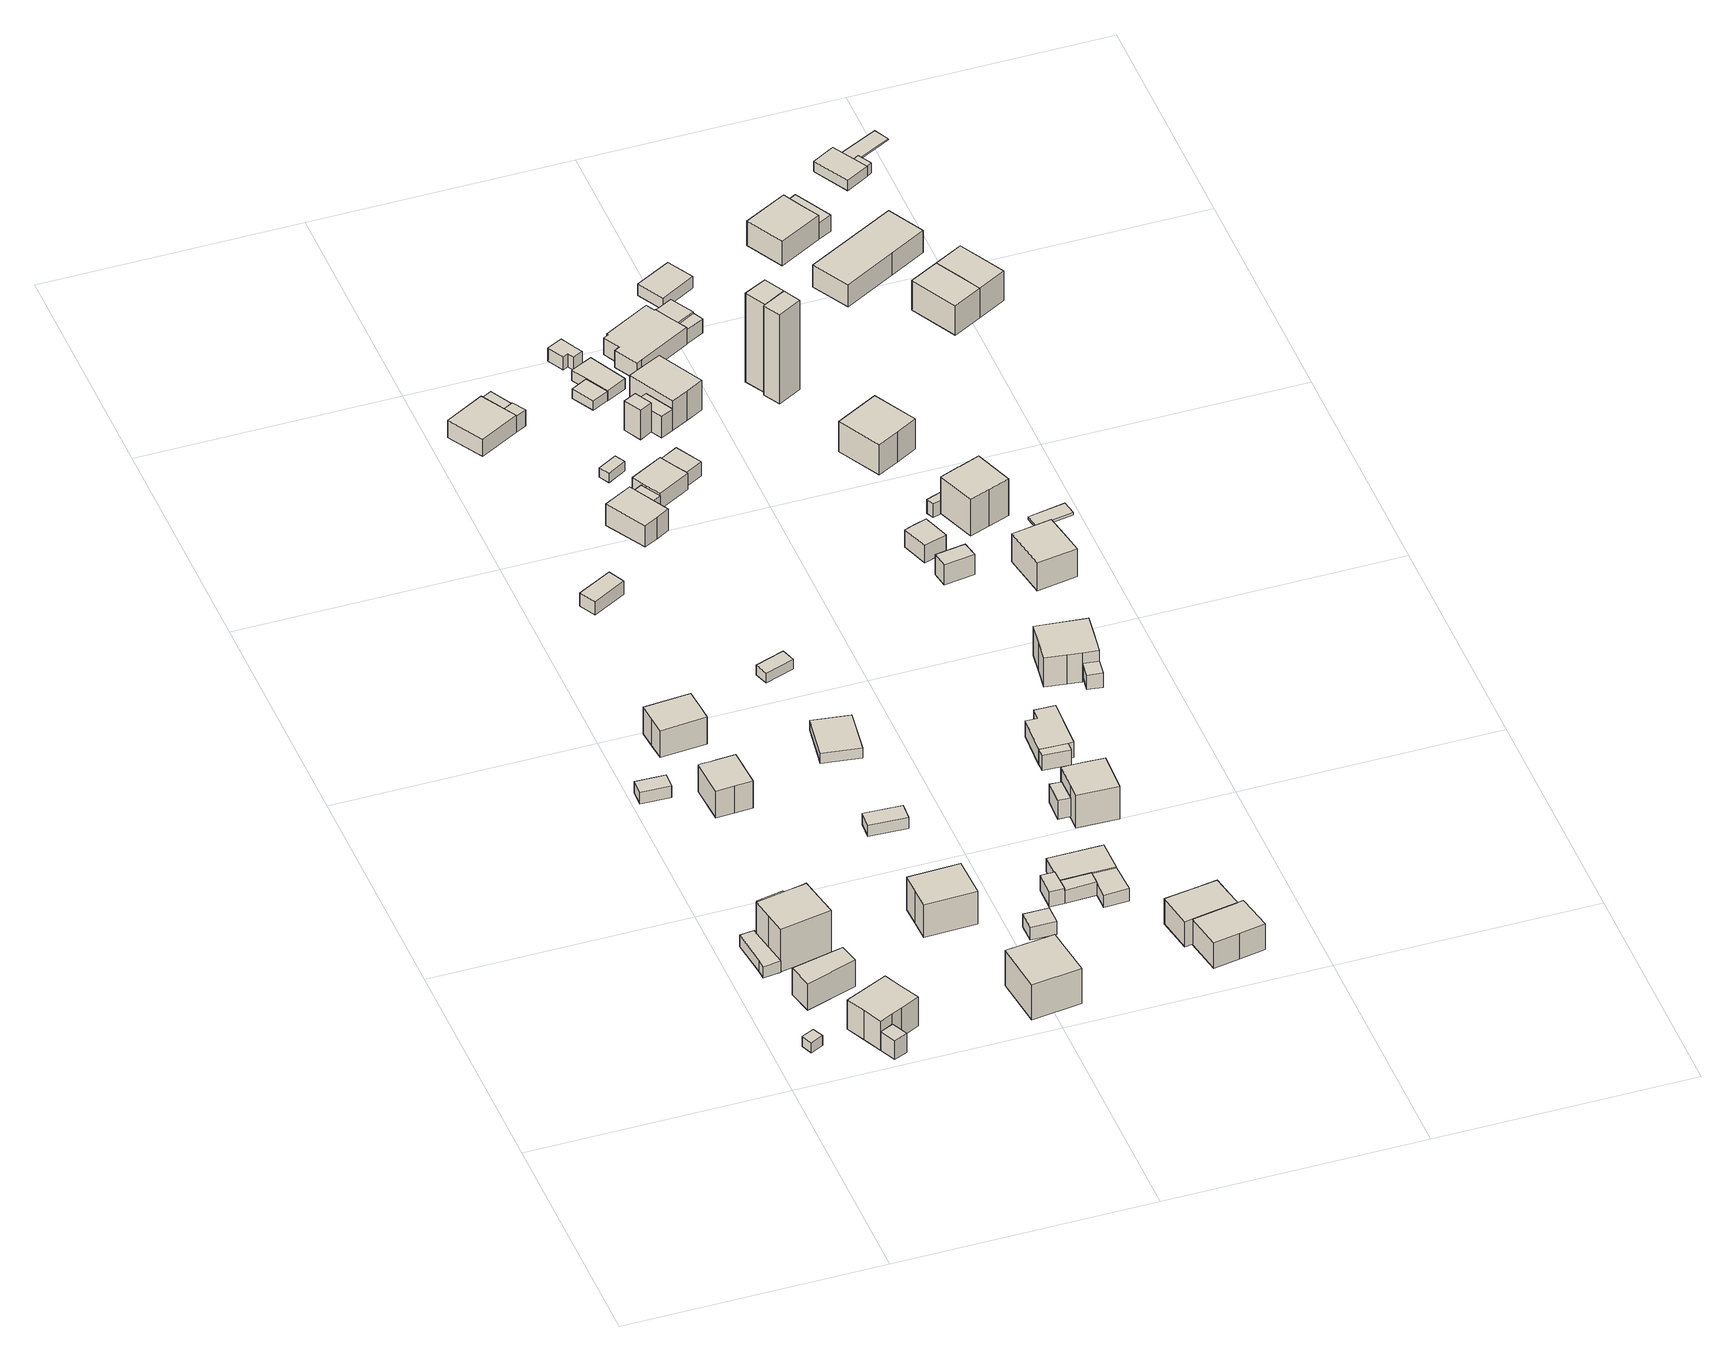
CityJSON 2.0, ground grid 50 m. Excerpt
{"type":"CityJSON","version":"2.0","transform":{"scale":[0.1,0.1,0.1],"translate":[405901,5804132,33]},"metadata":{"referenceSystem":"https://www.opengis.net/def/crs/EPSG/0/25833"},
"CityObjects":{
"building1":{"type":"Building","attributes":{"Gemeindeschluessel":"11000009","BezugspunktDach":"2200","function":"31001_2000","measuredHeight":2.35,"storeysAboveGround":1},"address":[{"country":"Germany","locality":"Berlin","thoroughfareNumber":"8 (2)","thoroughfareName":"Elstergrund"}],"geometry":[{"type":"Solid","lod":"1","boundaries":[[[[0,1,2,3]],[[4,5,6,7]],[[4,7,3,2]],[[5,4,2,1]],[[6,5,1,0]],[[7,6,0,3]]]]}]},
"building2":{"type":"Building","attributes":{"Gemeindeschluessel":"11000009","BezugspunktDach":"2200","function":"51009_1610","measuredHeight":2.54,"storeysAboveGround":0},"address":[{"country":"Germany","locality":"Berlin"}],"geometry":[{"type":"Solid","lod":"1","boundaries":[[[[8,9,10,11,12,13]],[[14,15,16,17,18,19]],[[14,19,13,12]],[[15,14,12,11]],[[16,15,11,10]],[[17,16,10,9]],[[18,17,9,8]],[[19,18,8,13]]]]}]},
"building3":{"type":"Building","attributes":{"Gemeindeschluessel":"11000009","BezugspunktDach":"2200","function":"31001_1010","measuredHeight":6.83,"storeysAboveGround":1},"address":[{"country":"Germany","locality":"Berlin","thoroughfareNumber":"6A","thoroughfareName":"Elstergrund"}],"geometry":[{"type":"Solid","lod":"1","boundaries":[[[[20,21,22,23]],[[24,25,26,27]],[[24,27,23,22]],[[25,24,22,21]],[[26,25,21,20]],[[27,26,20,23]]]]}]},
"building4":{"type":"Building","attributes":{"Gemeindeschluessel":"11000009","function":"31001_1010"},"address":[{"country":"Germany","locality":"Berlin","thoroughfareNumber":"8","thoroughfareName":"Elstergrund"}],"children":["building4-1","building4-2"]},
"building4-1":{"type":"BuildingPart","attributes":{"BezugspunktDach":"2200","measuredHeight":9.14,"storeysAboveGround":2},"parents":["building4"],"geometry":[{"type":"MultiSurface","lod":"1","boundaries":[[[28,29,30,31,32,33,34,35]],[[36,37,38,39,40,41,42,43]],[[36,43,35,34]],[[37,36,34,33]],[[38,37,33,32]],[[39,38,32,31]],[[40,39,31,30]],[[41,40,44,40,41,45,46,30,29]],[[42,41,29,28]],[[43,42,28,35]],[[46,45,41,40,44]]]}]},
"building4-2":{"type":"BuildingPart","attributes":{"BezugspunktDach":"2200","measuredHeight":4.29,"storeysAboveGround":2},"parents":["building4"],"geometry":[{"type":"Solid","lod":"1","boundaries":[[[[47,48,49,46,45]],[[40,50,51,52,41]],[[50,40,46,49]],[[51,50,49,48]],[[52,51,48,47]],[[41,52,47,45]],[[41,45,46,40]]]]}]},
"building5":{"type":"Building","attributes":{"Gemeindeschluessel":"11000009","function":"31001_1010"},"address":[{"country":"Germany","locality":"Berlin","thoroughfareNumber":"6","thoroughfareName":"Elstergrund"}],"children":["building5-1","building5-2"]},
"building5-1":{"type":"BuildingPart","attributes":{"BezugspunktDach":"2200","measuredHeight":11.6,"storeysAboveGround":1},"parents":["building5"],"geometry":[{"type":"MultiSurface","lod":"1","boundaries":[[[53,54,55,56,57,58,59,60,61]],[[62,63,64,65,66,67,68,69,70]],[[62,70,61,60]],[[63,71,72,60,59]],[[64,63,59,58]],[[65,64,58,57]],[[66,65,57,56]],[[67,66,56,55]],[[68,67,55,54]],[[69,68,54,53]],[[70,69,53,61]],[[62,72,71,63]]]}]},
"building5-2":{"type":"BuildingPart","attributes":{"BezugspunktDach":"2200","measuredHeight":7.45,"storeysAboveGround":1},"parents":["building5"],"geometry":[{"type":"Solid","lod":"1","boundaries":[[[[72,71,73,74,75]],[[76,77,63,62,78]],[[76,78,75,74]],[[77,76,74,73]],[[63,77,73,71]],[[78,62,72,75]],[[62,63,71,72]]]]}]},
"building6":{"type":"Building","attributes":{"Gemeindeschluessel":"11000009","BezugspunktDach":"2200","function":"51009_1610","measuredHeight":5.21,"storeysAboveGround":0},"address":[{"country":"Germany","locality":"Berlin"}],"geometry":[{"type":"Solid","lod":"1","boundaries":[[[[79,80,81,82,83,84]],[[85,86,87,88,89,90]],[[85,90,84,83]],[[86,85,83,82]],[[87,86,82,81]],[[88,87,81,80]],[[89,88,80,79]],[[90,89,79,84]]]]}]},
"building7":{"type":"Building","attributes":{"Gemeindeschluessel":"11000009","BezugspunktDach":"2200","function":"31001_2000","measuredHeight":2.61,"storeysAboveGround":1},"address":[{"country":"Germany","locality":"Berlin","thoroughfareNumber":"4 (1)","thoroughfareName":"Elstergrund"}],"geometry":[{"type":"Solid","lod":"1","boundaries":[[[[91,92,93,94]],[[95,96,97,98]],[[95,98,94,93]],[[96,95,93,92]],[[97,96,92,91]],[[98,97,91,94]]]]}]},
"building8":{"type":"Building","attributes":{"Gemeindeschluessel":"11000009","BezugspunktDach":"2200","function":"51009_1610","measuredHeight":2.66,"storeysAboveGround":0},"address":[{"country":"Germany","locality":"Berlin"}],"geometry":[{"type":"Solid","lod":"1","boundaries":[[[[99,100,101,102]],[[103,104,105,106]],[[103,106,102,101]],[[104,103,101,100]],[[105,104,100,99]],[[106,105,99,102]]]]}]},
"building9":{"type":"Building","attributes":{"Gemeindeschluessel":"11000009","BezugspunktDach":"2200","function":"31001_1010","measuredHeight":7.64,"storeysAboveGround":1},"address":[{"country":"Germany","locality":"Berlin","thoroughfareNumber":"4","thoroughfareName":"Elstergrund"}],"geometry":[{"type":"Solid","lod":"1","boundaries":[[[[107,108,109,110,111,112,113,114]],[[105,104,115,116,117,118,119,120]],[[105,120,114,113]],[[104,105,113,112]],[[115,104,112,111]],[[116,115,111,110]],[[117,116,110,109]],[[118,117,109,108]],[[119,118,108,107]],[[120,119,107,114]]]]}]},
"building10":{"type":"Building","attributes":{"Gemeindeschluessel":"11000009","BezugspunktDach":"2200","function":"31001_1010","measuredHeight":7.59,"storeysAboveGround":1},"address":[{"country":"Germany","locality":"Berlin","thoroughfareNumber":"2","thoroughfareName":"Elstergrund"}],"geometry":[{"type":"Solid","lod":"1","boundaries":[[[[121,122,123,124,125,126]],[[127,128,129,130,131,132]],[[127,132,126,125]],[[128,127,125,124]],[[129,128,124,123]],[[130,129,123,122]],[[131,130,122,121]],[[132,131,121,126]]]]}]},
"building11":{"type":"Building","attributes":{"Gemeindeschluessel":"11000009","BezugspunktDach":"2200","function":"31001_1010","measuredHeight":8.63,"storeysAboveGround":1},"address":[{"country":"Germany","locality":"Berlin","thoroughfareNumber":"11","thoroughfareName":"Elstergrund"}],"geometry":[{"type":"Solid","lod":"1","boundaries":[[[[133,134,135,136,137,138]],[[139,140,141,142,143,144]],[[139,144,138,137]],[[140,139,137,136]],[[141,140,136,135]],[[142,141,135,134]],[[143,142,134,133]],[[144,143,133,138]]]]}]},
"building12":{"type":"Building","attributes":{"Gemeindeschluessel":"11000009","BezugspunktDach":"2200","function":"31001_1010","measuredHeight":11.08,"storeysAboveGround":1},"address":[{"country":"Germany","locality":"Berlin","thoroughfareNumber":"13","thoroughfareName":"Elstergrund"}],"geometry":[{"type":"Solid","lod":"1","boundaries":[[[[145,146,147,148]],[[149,150,151,152]],[[149,152,148,147]],[[150,149,147,146]],[[151,150,146,145]],[[152,151,145,148]]]]}]},
"building13":{"type":"Building","attributes":{"Gemeindeschluessel":"11000009","BezugspunktDach":"2200","function":"31001_1310","measuredHeight":4.05,"storeysAboveGround":1},"address":[{"country":"Germany","locality":"Berlin","thoroughfareNumber":"6 (3)","thoroughfareName":"Erlengrund"}],"geometry":[{"type":"Solid","lod":"1","boundaries":[[[[153,154,155,156]],[[157,158,159,160]],[[157,160,156,155]],[[158,157,155,154]],[[159,158,154,153]],[[160,159,153,156]]]]}]},
"building14":{"type":"Building","attributes":{"Gemeindeschluessel":"11000009","BezugspunktDach":"2200","function":"31001_2000","measuredHeight":2.48,"storeysAboveGround":1},"address":[{"country":"Germany","locality":"Berlin","thoroughfareNumber":"22 (1)","thoroughfareName":"Erlengrund"}],"geometry":[{"type":"Solid","lod":"1","boundaries":[[[[161,162,163,164]],[[165,166,167,168]],[[165,168,164,163]],[[166,165,163,162]],[[167,166,162,161]],[[168,167,161,164]]]]}]},
"building15":{"type":"Building","attributes":{"Gemeindeschluessel":"11000009","BezugspunktDach":"2200","function":"31001_2000","measuredHeight":2.94,"storeysAboveGround":1},"address":[{"country":"Germany","locality":"Berlin","thoroughfareNumber":"24 (2)","thoroughfareName":"Erlengrund"}],"geometry":[{"type":"Solid","lod":"1","boundaries":[[[[169,170,171,172]],[[173,174,175,176]],[[173,176,172,171]],[[174,173,171,170]],[[175,174,170,169]],[[176,175,169,172]]]]}]},
"building16":{"type":"Building","attributes":{"Gemeindeschluessel":"11000009","function":"31001_1010"},"address":[{"country":"Germany","locality":"Berlin","thoroughfareNumber":"2A","thoroughfareName":"Erlengrund"}],"children":["building16-1","building16-2"]},
"building16-1":{"type":"BuildingPart","attributes":{"BezugspunktDach":"2200","measuredHeight":4.5,"storeysAboveGround":1},"parents":["building16"],"geometry":[{"type":"MultiSurface","lod":"1","boundaries":[[[177,178,179,180]],[[181,182,183,184]],[[181,184,180,179]],[[182,181,185,186,187,179,178]],[[183,182,178,177]],[[184,183,177,180]],[[187,186,185,181]]]}]},
"building16-2":{"type":"BuildingPart","attributes":{"BezugspunktDach":"2200","measuredHeight":3.36,"storeysAboveGround":1},"parents":["building16"],"geometry":[{"type":"MultiSurface","lod":"1","boundaries":[[[186,188,189,187]],[[190,191,185,181]],[[190,181,187,189]],[[191,190,189,188]],[[185,191,188,186]],[[185,186,187,181,192]]]}]},
"building17":{"type":"Building","attributes":{"Gemeindeschluessel":"11000009","BezugspunktDach":"2200","function":"31001_2000","measuredHeight":2.23,"storeysAboveGround":1},"address":[{"country":"Germany","locality":"Berlin","thoroughfareNumber":"18 (1)","thoroughfareName":"Erlengrund"}],"geometry":[{"type":"Solid","lod":"1","boundaries":[[[[193,194,195,196]],[[197,198,199,200]],[[197,200,196,195]],[[198,197,195,194]],[[199,198,194,193]],[[200,199,193,196]]]]}]},
"building18":{"type":"Building","attributes":{"Gemeindeschluessel":"11000009","BezugspunktDach":"2200","function":"31001_2000","measuredHeight":2.19,"storeysAboveGround":1},"address":[{"country":"Germany","locality":"Berlin","thoroughfareNumber":"16 (2)","thoroughfareName":"Erlengrund"}],"geometry":[{"type":"Solid","lod":"1","boundaries":[[[[201,202,203,204]],[[205,206,207,208]],[[205,208,204,203]],[[206,205,203,202]],[[207,206,202,201]],[[208,207,201,204]]]]}]},
"building19":{"type":"Building","attributes":{"Gemeindeschluessel":"11000009","BezugspunktDach":"2200","function":"51009_1610","measuredHeight":3.67,"storeysAboveGround":0},"address":[{"country":"Germany","locality":"Berlin"}],"geometry":[{"type":"Solid","lod":"1","boundaries":[[[[209,210,211,212]],[[213,214,215,216]],[[213,216,212,211]],[[214,213,211,210]],[[215,214,210,209]],[[216,215,209,212]]]]}]},
"building20":{"type":"Building","attributes":{"Gemeindeschluessel":"11000009","function":"31001_1010"},"address":[{"country":"Germany","locality":"Berlin","thoroughfareNumber":"6","thoroughfareName":"Erlengrund"}],"children":["building20-1","building20-2"]},
"building20-1":{"type":"BuildingPart","attributes":{"BezugspunktDach":"2200","measuredHeight":6.15,"storeysAboveGround":1},"parents":["building20"],"geometry":[{"type":"MultiSurface","lod":"1","boundaries":[[[217,218,219,220,221]],[[222,223,224,225,226]],[[222,226,221,220]],[[223,227,228,229,220,219]],[[224,223,219,218]],[[225,224,218,217]],[[226,225,217,221]],[[222,229,228,227]]]}]},
"building20-2":{"type":"BuildingPart","attributes":{"BezugspunktDach":"2200","measuredHeight":3.26,"storeysAboveGround":1},"parents":["building20"],"geometry":[{"type":"Solid","lod":"1","boundaries":[[[[228,230,231,229]],[[232,233,227,222]],[[232,222,229,231]],[[233,232,231,230]],[[227,233,230,228]],[[228,229,222,227]]]]}]},
"building21":{"type":"Building","attributes":{"Gemeindeschluessel":"11000009","function":"31001_1010"},"address":[{"country":"Germany","locality":"Berlin","thoroughfareNumber":"24","thoroughfareName":"Erlengrund"}],"children":["building21-1","building21-2","building21-3"]},
"building21-1":{"type":"BuildingPart","attributes":{"BezugspunktDach":"2200","measuredHeight":2.99,"storeysAboveGround":1},"parents":["building21"],"geometry":[{"type":"MultiSurface","lod":"1","boundaries":[[[234,235,236,237]],[[238,239,240,241]],[[238,241,237,236]],[[239,238,236,235]],[[239,235,234,242,243]],[[241,244,245,237]],[[240,243,242,234]],[[246,240,234,245,244]]]}]},
"building21-2":{"type":"BuildingPart","attributes":{"BezugspunktDach":"2200","measuredHeight":3.39,"storeysAboveGround":1},"parents":["building21"],"geometry":[{"type":"MultiSurface","lod":"1","boundaries":[[[247,248,249,250]],[[244,251,252,253]],[[244,253,250,249]],[[254,234,245,249,248]],[[252,251,248,247]],[[253,252,247,250]],[[245,234,240,244]],[[251,240,234,254]]]}]},
"building21-3":{"type":"BuildingPart","attributes":{"BezugspunktDach":"2200","measuredHeight":2.99,"storeysAboveGround":1},"parents":["building21"],"geometry":[{"type":"Solid","lod":"1","boundaries":[[[[254,255,242,234]],[[243,256,251,240]],[[256,243,242,255]],[[251,256,255,254]],[[240,251,254,234]],[[243,240,234,242]]]]}]},
"building22":{"type":"Building","attributes":{"Gemeindeschluessel":"11000009","BezugspunktDach":"2200","function":"31001_2000","measuredHeight":2.11,"storeysAboveGround":1},"address":[{"country":"Germany","locality":"Berlin","thoroughfareNumber":"4 (2)","thoroughfareName":"Erlengrund"}],"geometry":[{"type":"Solid","lod":"1","boundaries":[[[[257,258,259,260]],[[261,262,263,264]],[[261,264,260,259]],[[262,261,259,258]],[[263,262,258,257]],[[264,263,257,260]]]]}]},
"building23":{"type":"Building","attributes":{"Gemeindeschluessel":"11000009","BezugspunktDach":"2200","function":"31001_1010","measuredHeight":2.85,"storeysAboveGround":1},"address":[{"country":"Germany","locality":"Berlin","thoroughfareNumber":"24 (1)","thoroughfareName":"Erlengrund"}],"geometry":[{"type":"Solid","lod":"1","boundaries":[[[[265,266,267,268,269]],[[270,271,272,273,274]],[[270,274,269,268]],[[271,270,268,267]],[[272,271,267,266]],[[273,272,266,265]],[[274,273,265,269]]]]}]},
"building24":{"type":"Building","attributes":{"Gemeindeschluessel":"11000009","function":"31001_2000"},"address":[{"country":"Germany","locality":"Berlin","thoroughfareNumber":"6 (1)","thoroughfareName":"Erlengrund"}],"children":["building24-1","building24-2"]},
"building24-1":{"type":"BuildingPart","attributes":{"BezugspunktDach":"2200","measuredHeight":3.94,"storeysAboveGround":1},"parents":["building24"],"geometry":[{"type":"MultiSurface","lod":"1","boundaries":[[[275,276,277,278,279,280,281]],[[282,283,284,285,286,287,288]],[[282,288,281,280]],[[289,290,282,280,279]],[[291,292,289,283,279,278]],[[285,284,278,277]],[[286,285,277,276]],[[287,286,276,275]],[[288,287,275,281]],[[283,282,290,289]],[[284,283,289,292,291]]]}]},
"building24-2":{"type":"BuildingPart","attributes":{"BezugspunktDach":"2200","measuredHeight":3.16,"storeysAboveGround":1},"parents":["building24"],"geometry":[{"type":"MultiSurface","lod":"1","boundaries":[[[292,293,294,290]],[[295,296,284,282]],[[295,282,290,294]],[[296,295,294,293]],[[284,296,293,292]],[[282,283,289,290,297]],[[284,292,289,283]]]}]},
"building25":{"type":"Building","attributes":{"Gemeindeschluessel":"11000009","BezugspunktDach":"2200","function":"51009_1610","measuredHeight":2.61,"storeysAboveGround":0},"address":[{"country":"Germany","locality":"Berlin"}],"geometry":[{"type":"Solid","lod":"1","boundaries":[[[[298,299,300,301]],[[302,303,304,305]],[[302,305,301,300]],[[303,302,300,299]],[[304,303,299,298]],[[305,304,298,301]]]]}]},
"building26":{"type":"Building","attributes":{"Gemeindeschluessel":"11000009","BezugspunktDach":"2200","function":"31001_1010","measuredHeight":7.61,"storeysAboveGround":1},"address":[{"country":"Germany","locality":"Berlin","thoroughfareNumber":"26","thoroughfareName":"Erlengrund"}],"geometry":[{"type":"Solid","lod":"1","boundaries":[[[[306,307,308,309,310,311,312,313]],[[314,315,316,317,318,319,320,321]],[[314,321,313,312]],[[315,314,312,311]],[[316,315,311,310]],[[317,316,310,309]],[[318,317,309,308]],[[319,318,308,307]],[[320,319,307,306]],[[321,320,306,313]]]]}]},
"building27":{"type":"Building","attributes":{"Gemeindeschluessel":"11000009","BezugspunktDach":"2200","function":"31001_1010","measuredHeight":7.65,"storeysAboveGround":1},"address":[{"country":"Germany","locality":"Berlin","thoroughfareNumber":"26A","thoroughfareName":"Erlengrund"}],"geometry":[{"type":"Solid","lod":"1","boundaries":[[[[322,323,324,325,326,327,308,328,329]],[[330,331,332,333,334,335,336,337,338]],[[330,338,329,328]],[[331,330,328,308]],[[332,331,308,327]],[[333,332,327,326]],[[334,333,326,325]],[[335,334,325,324]],[[336,335,324,323]],[[337,336,323,322]],[[338,337,322,329]]]]}]},
"building28":{"type":"Building","attributes":{"Gemeindeschluessel":"11000009","BezugspunktDach":"2200","function":"31001_2000","measuredHeight":3,"storeysAboveGround":1},"address":[{"country":"Germany","locality":"Berlin","thoroughfareNumber":"2 (4)","thoroughfareName":"Erlengrund"}],"geometry":[{"type":"Solid","lod":"1","boundaries":[[[[339,340,341,342,343,344,345]],[[346,347,348,349,350,351,352]],[[346,352,345,344]],[[347,346,344,343]],[[348,347,343,342]],[[349,348,342,341]],[[350,349,341,340]],[[351,350,340,339]],[[352,351,339,345]]]]}]},
"building29":{"type":"Building","attributes":{"Gemeindeschluessel":"11000009","function":"31001_1010"},"address":[{"country":"Germany","locality":"Berlin","thoroughfareNumber":"22","thoroughfareName":"Erlengrund"}],"children":["building29-1","building29-2"]},
"building29-1":{"type":"BuildingPart","attributes":{"BezugspunktDach":"2200","measuredHeight":7.38,"storeysAboveGround":2},"parents":["building29"],"geometry":[{"type":"MultiSurface","lod":"1","boundaries":[[[353,354,355,356,357,358,359,360]],[[361,362,363,364,365,366,367,368]],[[361,368,360,359]],[[362,361,369,359,358],[370,371,372,369]],[[363,362,358,357]],[[364,363,357,356]],[[365,364,356,355]],[[366,365,355,354]],[[367,366,354,353]],[[368,367,353,360]],[[372,371,370,369]]]}]},
"building29-2":{"type":"BuildingPart","attributes":{"BezugspunktDach":"2200","measuredHeight":4.24,"storeysAboveGround":2},"parents":["building29"],"geometry":[{"type":"MultiSurface","lod":"1","boundaries":[[[369,372,373,374]],[[375,371,370,376]],[[375,376,374,373]],[[371,375,373,372]],[[376,370,369,374]],[[370,371,377,372,369]]]}]},
"building30":{"type":"Building","attributes":{"Gemeindeschluessel":"11000009","BezugspunktDach":"2200","function":"31001_2000","measuredHeight":2.26,"storeysAboveGround":1},"address":[{"country":"Germany","locality":"Berlin","thoroughfareNumber":"2 (2)","thoroughfareName":"Erlengrund"}],"geometry":[{"type":"Solid","lod":"1","boundaries":[[[[378,379,380,381,382]],[[383,384,385,386,387]],[[383,387,382,381]],[[384,383,381,380]],[[385,384,380,379]],[[386,385,379,378]],[[387,386,378,382]]]]}]},
"building31":{"type":"Building","attributes":{"Gemeindeschluessel":"11000009","BezugspunktDach":"2200","function":"31001_2000","measuredHeight":4.23,"storeysAboveGround":1},"address":[{"country":"Germany","locality":"Berlin","thoroughfareNumber":"20 (1)","thoroughfareName":"Erlengrund"}],"geometry":[{"type":"Solid","lod":"1","boundaries":[[[[388,389,390,391,392]],[[393,394,395,396,397]],[[393,397,392,391]],[[394,393,391,390]],[[395,394,390,389]],[[396,395,389,388]],[[397,396,388,392]]]]}]},
"building32":{"type":"Building","attributes":{"Gemeindeschluessel":"11000009","function":"31001_1010"},"address":[{"country":"Germany","locality":"Berlin","thoroughfareNumber":"4","thoroughfareName":"Erlengrund"}],"children":["building32-1","building32-2","building32-3"]},
"building32-1":{"type":"BuildingPart","attributes":{"BezugspunktDach":"2200","measuredHeight":8.62,"storeysAboveGround":1},"parents":["building32"],"geometry":[{"type":"Solid","lod":"1","boundaries":[[[[398,399,400,401,402,403]],[[404,405,406,407,408,409]],[[404,409,403,402]],[[405,404,402,401]],[[406,405,401,400]],[[407,406,400,399]],[[408,407,399,398]],[[409,408,398,403],[410,411,412,408]],[[411,410,408,412]]]]}]},
"building32-2":{"type":"BuildingPart","attributes":{"BezugspunktDach":"2200","measuredHeight":4.96,"storeysAboveGround":1},"parents":["building32"],"geometry":[{"type":"MultiSurface","lod":"1","boundaries":[[[413,412,411,414]],[[410,408,415,416]],[[410,416,414,411]],[[415,408,412,413]],[[415,413,417,418,416]],[[419,408,420,410,411,412]],[[416,418,417,414]]]}]},
"building32-3":{"type":"BuildingPart","attributes":{"BezugspunktDach":"2200","measuredHeight":6.67,"storeysAboveGround":1},"parents":["building32"],"geometry":[{"type":"MultiSurface","lod":"1","boundaries":[[[421,422,423,424]],[[416,418,425,426]],[[416,426,424,423]],[[417,414,423,422]],[[425,418,422,421]],[[426,425,421,424]],[[418,416,414,417]]]}]},
"building33":{"type":"Building","attributes":{"Gemeindeschluessel":"11000009","BezugspunktDach":"2200","function":"31001_1010","measuredHeight":4.28,"storeysAboveGround":1},"address":[{"country":"Germany","locality":"Berlin","thoroughfareNumber":"20","thoroughfareName":"Erlengrund"}],"geometry":[{"type":"Solid","lod":"1","boundaries":[[[[427,389,428,429,430,431,432,433,391]],[[434,435,436,437,438,439,440,441,442]],[[434,442,391,433]],[[435,434,433,432]],[[436,435,432,431]],[[437,436,431,430]],[[438,437,430,429]],[[439,438,429,428]],[[440,439,428,389]],[[441,440,389,427]],[[442,441,427,391]]]]}]},
"building34":{"type":"Building","attributes":{"Gemeindeschluessel":"11000009","function":"31001_1010"},"address":[{"country":"Germany","locality":"Berlin","thoroughfareNumber":"2","thoroughfareName":"Erlengrund"}],"children":["building34-1","building34-2"]},
"building34-1":{"type":"BuildingPart","attributes":{"BezugspunktDach":"2200","measuredHeight":5.71,"storeysAboveGround":1},"parents":["building34"],"geometry":[{"type":"MultiSurface","lod":"1","boundaries":[[[443,444,445,446,447,448,449,450,451,452,453,454,455]],[[456,457,458,459,460,461,462,463,464,465,466,467,468]],[[456,468,455,454]],[[457,456,454,453]],[[458,457,453,452]],[[459,458,452,451]],[[460,459,451,450]],[[469,470,450,449]],[[462,471,469,461,449,448]],[[463,462,448,447]],[[464,463,447,446]],[[465,464,446,445]],[[466,465,445,444]],[[467,466,444,443]],[[468,467,443,455]],[[461,460,470,469]],[[461,469,471,462,472]]]}]},
"building34-2":{"type":"BuildingPart","attributes":{"BezugspunktDach":"2200","measuredHeight":4.06,"storeysAboveGround":1},"parents":["building34"],"geometry":[{"type":"MultiSurface","lod":"1","boundaries":[[[471,473,474,470]],[[475,476,462,460]],[[475,460,470,474]],[[476,475,474,473]],[[462,476,473,471]],[[477,461,478]],[[460,478,461,469,470]],[[462,471,469,461,477]]]}]},
"building35":{"type":"Building","attributes":{"Gemeindeschluessel":"11000009","BezugspunktDach":"2200","function":"31001_2000","measuredHeight":4.54,"storeysAboveGround":1},"address":[{"country":"Germany","locality":"Berlin","thoroughfareNumber":"16 (1)","thoroughfareName":"Erlengrund"}],"geometry":[{"type":"Solid","lod":"1","boundaries":[[[[479,480,481,482]],[[483,484,485,486]],[[483,486,482,481]],[[484,483,481,480]],[[485,484,480,479]],[[486,485,479,482]]]]}]},
"building36":{"type":"Building","attributes":{"Gemeindeschluessel":"11000009","BezugspunktDach":"2200","function":"31001_2000","measuredHeight":4.57,"storeysAboveGround":1},"address":[{"country":"Germany","locality":"Berlin","thoroughfareNumber":"10 (1)","thoroughfareName":"Erlengrund"}],"geometry":[{"type":"Solid","lod":"1","boundaries":[[[[487,488,489,490,491]],[[492,493,494,495,496]],[[492,496,491,490]],[[493,492,490,489]],[[494,493,489,488]],[[495,494,488,487]],[[496,495,487,491]]]]}]},
"building37":{"type":"Building","attributes":{"Gemeindeschluessel":"11000009","BezugspunktDach":"2200","function":"51009_1610","measuredHeight":3.17,"storeysAboveGround":0},"address":[{"country":"Germany","locality":"Berlin"}],"geometry":[{"type":"Solid","lod":"1","boundaries":[[[[497,498,499,500]],[[501,502,503,504]],[[501,504,500,499]],[[502,501,499,498]],[[503,502,498,497]],[[504,503,497,500]]]]}]},
"building38":{"type":"Building","attributes":{"Gemeindeschluessel":"11000009","function":"31001_1010"},"address":[{"country":"Germany","locality":"Berlin","thoroughfareNumber":"18","thoroughfareName":"Erlengrund"}],"children":["building38-1","building38-2"]},
"building38-1":{"type":"BuildingPart","attributes":{"BezugspunktDach":"2200","measuredHeight":8.17,"storeysAboveGround":1},"parents":["building38"],"geometry":[{"type":"Solid","lod":"1","boundaries":[[[[505,506,507,508,509,510,511,512,513]],[[514,515,516,517,518,519,520,521,522]],[[514,522,513,512]],[[515,514,512,511]],[[516,515,511,510]],[[517,523,524,516,510,509]],[[518,517,509,508]],[[519,518,508,507]],[[520,519,507,506]],[[521,520,506,505]],[[522,521,505,513]],[[516,524,523,517]]]]}]},
"building38-2":{"type":"BuildingPart","attributes":{"BezugspunktDach":"2200","measuredHeight":4.89,"storeysAboveGround":1},"parents":["building38"],"geometry":[{"type":"MultiSurface","lod":"1","boundaries":[[[523,525,526,524]],[[527,528,517,516]],[[527,516,524,526]],[[528,527,526,525]],[[517,528,525,523]],[[516,517,523,524,529]]]}]},
"building39":{"type":"Building","attributes":{"Gemeindeschluessel":"11000009","BezugspunktDach":"2200","function":"51009_1610","measuredHeight":3.29,"storeysAboveGround":0},"address":[{"country":"Germany","locality":"Berlin"}],"geometry":[{"type":"Solid","lod":"1","boundaries":[[[[530,531,532,533]],[[534,535,536,537]],[[534,537,533,532]],[[535,534,532,531]],[[536,535,531,530]],[[537,536,530,533]]]]}]},
"building40":{"type":"Building","attributes":{"Gemeindeschluessel":"11000009","BezugspunktDach":"2200","function":"31001_2463","measuredHeight":20.13,"storeysAboveGround":1},"address":[{"country":"Germany","locality":"Berlin","thoroughfareNumber":"4 (1)","thoroughfareName":"Erlengrund"}],"geometry":[{"type":"Solid","lod":"1","boundaries":[[[[538,539,540,541]],[[542,543,544,545]],[[542,545,541,540]],[[543,542,540,539]],[[544,543,539,538]],[[545,544,538,541]]]]}]},
"building41":{"type":"Building","attributes":{"Gemeindeschluessel":"11000009","BezugspunktDach":"2200","function":"31001_2000","measuredHeight":2.61,"storeysAboveGround":1},"address":[{"country":"Germany","locality":"Berlin","thoroughfareNumber":"2 (1)","thoroughfareName":"Erlengrund"}],"geometry":[{"type":"Solid","lod":"1","boundaries":[[[[546,547,548,549]],[[550,551,552,553]],[[550,553,549,548]],[[551,550,548,547]],[[552,551,547,546]],[[553,552,546,549]]]]}]},
"building42":{"type":"Building","attributes":{"Gemeindeschluessel":"11000009","BezugspunktDach":"2200","function":"31001_2463","measuredHeight":20.28,"storeysAboveGround":1},"address":[{"country":"Germany","locality":"Berlin","thoroughfareNumber":"6 (2)","thoroughfareName":"Erlengrund"}],"geometry":[{"type":"Solid","lod":"1","boundaries":[[[[554,555,539,538,556]],[[557,558,559,560,561]],[[557,561,556,538]],[[558,557,538,539]],[[559,558,539,555]],[[560,559,555,554]],[[561,560,554,556]]]]}]},
"building43":{"type":"Building","attributes":{"Gemeindeschluessel":"11000009","BezugspunktDach":"2200","function":"51009_1610","measuredHeight":3.08,"storeysAboveGround":0},"address":[{"country":"Germany","locality":"Berlin"}],"geometry":[{"type":"Solid","lod":"1","boundaries":[[[[562,563,564,565,566]],[[567,568,569,570,571]],[[567,571,566,565]],[[568,567,565,564]],[[569,568,564,563]],[[570,569,563,562]],[[571,570,562,566]]]]}]},
"building44":{"type":"Building","attributes":{"Gemeindeschluessel":"11000009","BezugspunktDach":"2200","function":"31001_1010","measuredHeight":8.44,"storeysAboveGround":1},"address":[{"country":"Germany","locality":"Berlin","thoroughfareNumber":"8","thoroughfareName":"Erlengrund"}],"geometry":[{"type":"Solid","lod":"1","boundaries":[[[[572,573,574,575,576]],[[577,578,579,580,581]],[[577,581,576,575]],[[578,577,575,574]],[[579,578,574,573]],[[580,579,573,572]],[[581,580,572,576]]]]}]},
"building45":{"type":"Building","attributes":{"Gemeindeschluessel":"11000009","BezugspunktDach":"2200","function":"31001_1010","measuredHeight":9.11,"storeysAboveGround":1},"address":[{"country":"Germany","locality":"Berlin","thoroughfareNumber":"10","thoroughfareName":"Erlengrund"}],"geometry":[{"type":"Solid","lod":"1","boundaries":[[[[582,583,584,585,586,587,588]],[[589,590,591,592,593,594,595]],[[589,595,588,587]],[[590,589,587,586]],[[591,590,586,585]],[[592,591,585,584]],[[593,592,584,583]],[[594,593,583,582]],[[595,594,582,588]]]]}]},
"building46":{"type":"Building","attributes":{"Gemeindeschluessel":"11000009","BezugspunktDach":"2200","function":"31001_1010","measuredHeight":9.3,"storeysAboveGround":2},"address":[{"country":"Germany","locality":"Berlin","thoroughfareNumber":"16","thoroughfareName":"Erlengrund"}],"geometry":[{"type":"Solid","lod":"1","boundaries":[[[[596,597,598,599,600]],[[601,602,603,604,605]],[[601,605,600,599]],[[602,601,599,598]],[[603,602,598,597]],[[604,603,597,596]],[[605,604,596,600]]]]}]},
"building47":{"type":"Building","attributes":{"Gemeindeschluessel":"11000009","BezugspunktDach":"2200","function":"31001_2000","measuredHeight":0.533,"storeysAboveGround":1},"address":[{"country":"Germany","locality":"Berlin","thoroughfareNumber":"10 (2)","thoroughfareName":"Erlengrund"}],"geometry":[{"type":"Solid","lod":"1","boundaries":[[[[606,607,608,609]],[[610,611,612,613]],[[610,613,609,608]],[[611,610,608,607]],[[612,611,607,606]],[[613,612,606,609]]]]}]},
"building48":{"type":"Building","attributes":{"Gemeindeschluessel":"11000009","BezugspunktDach":"2200","function":"31001_1010","measuredHeight":6.95,"storeysAboveGround":1},"address":[{"country":"Germany","locality":"Berlin","thoroughfareNumber":"1","thoroughfareName":"Erlengrund"}],"geometry":[{"type":"Solid","lod":"1","boundaries":[[[[614,615,616,617,618]],[[619,620,621,622,623]],[[619,623,618,617]],[[620,619,617,616]],[[621,620,616,615]],[[622,621,615,614]],[[623,622,614,618]]]]}]},
"building49":{"type":"Building","attributes":{"Gemeindeschluessel":"11000009","BezugspunktDach":"2200","function":"51009_1610","measuredHeight":3.73,"storeysAboveGround":0},"address":[{"country":"Germany","locality":"Berlin"}],"geometry":[{"type":"Solid","lod":"1","boundaries":[[[[624,625,626,627]],[[628,629,621,619]],[[628,619,627,626]],[[629,628,626,625]],[[621,629,625,624]],[[619,621,624,627]]]]}]},
"building50":{"type":"Building","attributes":{"Gemeindeschluessel":"11000009","BezugspunktDach":"2200","function":"31001_1010","measuredHeight":5.75,"storeysAboveGround":1},"address":[{"country":"Germany","locality":"Berlin","thoroughfareNumber":"3","thoroughfareName":"Erlengrund"}],"geometry":[{"type":"Solid","lod":"1","boundaries":[[[[630,631,632,633,634]],[[635,636,637,638,639]],[[635,639,634,633]],[[636,635,633,632]],[[637,636,632,631]],[[638,637,631,630]],[[639,638,630,634]]]]}]},
"building51":{"type":"Building","attributes":{"Gemeindeschluessel":"11000009","BezugspunktDach":"2200","function":"31001_1010","measuredHeight":8.38,"storeysAboveGround":1},"address":[{"country":"Germany","locality":"Berlin","thoroughfareNumber":"5B","thoroughfareName":"Erlengrund"}],"geometry":[{"type":"Solid","lod":"1","boundaries":[[[[640,641,642,643,644]],[[645,646,647,648,649]],[[645,649,644,643]],[[646,645,643,642]],[[647,646,642,641]],[[648,647,641,640]],[[649,648,640,644]]]]}]},
"building52":{"type":"Building","attributes":{"Gemeindeschluessel":"11000009","BezugspunktDach":"2200","function":"31001_1010","measuredHeight":8.39,"storeysAboveGround":1},"address":[{"country":"Germany","locality":"Berlin","thoroughfareNumber":"5A","thoroughfareName":"Erlengrund"}],"geometry":[{"type":"Solid","lod":"1","boundaries":[[[[642,641,650,651,652,643]],[[653,654,655,647,646,645]],[[653,645,643,652]],[[654,653,652,651]],[[655,654,651,650]],[[647,655,650,641]],[[646,647,641,642]],[[645,646,642,643]]]]}]},
"building53":{"type":"Building","attributes":{"Gemeindeschluessel":"11000009","BezugspunktDach":"2200","function":"31001_2000","measuredHeight":2.27,"storeysAboveGround":1},"address":[{"country":"Germany","locality":"Berlin","thoroughfareNumber":"1 (1)","thoroughfareName":"Erlengrund"}],"geometry":[{"type":"Solid","lod":"1","boundaries":[[[[656,657,658,659,660]],[[661,662,663,664,665]],[[661,665,660,659]],[[662,661,659,658]],[[663,662,658,657]],[[664,663,657,656]],[[665,664,656,660]]]]}]},
"building54":{"type":"Building","attributes":{"Gemeindeschluessel":"11000009","BezugspunktDach":"2200","function":"51009_1610","measuredHeight":2.23,"storeysAboveGround":0},"address":[{"country":"Germany","locality":"Berlin"}],"geometry":[{"type":"Solid","lod":"1","boundaries":[[[[657,666,667,658]],[[668,669,663,662]],[[668,662,658,667]],[[669,668,667,666]],[[663,669,666,657]],[[662,663,657,658]]]]}]},
"building55":{"type":"Building","attributes":{"Gemeindeschluessel":"11000009","BezugspunktDach":"2200","function":"31001_2000","measuredHeight":0.262,"storeysAboveGround":1},"address":[{"country":"Germany","locality":"Berlin","thoroughfareNumber":"1 (2)","thoroughfareName":"Erlengrund"}],"geometry":[{"type":"Solid","lod":"1","boundaries":[[[[670,671,672,673]],[[674,675,676,677]],[[674,677,673,672]],[[675,674,672,671]],[[676,675,671,670]],[[677,676,670,673]]]]}]}
},
"vertices":[
[61,72,39],[86,84,39],[76,105,39],[52,94,39],[76,105,16],[86,84,16],[61,72,16],[52,94,16],
[51,312,40],[52,293,40],[86,298,40],[71,382,40],[70,391,40],[42,388,40],[70,391,14],[71,382,14],[86,298,14],[52,293,14],[51,312,14],[42,388,14],
[94,183,76],[194,216,76],[185,255,76],[83,232,76],[185,255,16],[194,216,16],[94,183,16],[83,232,16],
[158,70,86],[175,33,86],[201,45,86],[222,55,86],[259,73,86],[241,110,86],[224,146,86],[140,107,86],[224,146,20],[241,110,20],[259,73,20],[222,55,20],[201,45,20],[175,33,20],[158,70,20],[140,107,20],[201,45,31],[175,33,63],[201,45,63],
[190,1,63],[216,13,63],[209,28,63],[209,28,20],[216,13,20],[190,1,20],
[79,340,111],[86,298,111],[186,316,111],[178,358,111],[170,401,111],[164,399,111],[138,395,111],[86,385,111],[71,382,111],[86,385,15],[138,395,15],[164,399,15],[170,401,15],[178,358,15],[186,316,15],[86,298,15],[79,340,15],[71,382,15],[138,395,90],[86,385,90],
[135,413,90],[133,419,90],[81,409,90],[133,419,15],[135,413,15],[81,409,15],
[135,413,68],[138,395,68],[164,399,68],[170,401,68],[165,425,68],[133,419,68],[165,425,16],[170,401,16],[164,399,16],[138,395,16],[135,413,16],[133,419,16],
[67,806,42],[68,837,42],[10,839,42],[9,808,42],[10,839,16],[68,837,16],[67,806,16],[9,808,16],
[125,807,42],[141,807,42],[140,823,42],[124,822,42],[140,823,15],[141,807,15],[125,807,15],[124,822,15],
[121,728,76],[156,730,76],[191,732,76],[187,810,76],[152,808,76],[141,807,76],[125,807,76],[116,806,76],[152,808,15],[187,810,15],[191,732,15],[156,730,15],[121,728,15],[116,806,15],
[82,949,77],[85,914,77],[174,921,77],[172,956,77],[169,991,77],[79,984,77],[169,991,16],[172,956,16],[174,921,16],[85,914,16],[82,949,16],[79,984,16],
[351,344,87],[352,303,87],[453,306,87],[452,347,87],[451,387,87],[350,384,87],[451,387,13],[452,347,13],[453,306,13],[352,303,13],[351,344,13],[350,384,13],
[453,29,93],[550,42,93],[537,144,93],[441,133,93],[537,144,13],[550,42,13],[453,29,13],[441,133,13],
[111,1320,42],[177,1356,42],[161,1388,42],[94,1352,42],[161,1388,12],[177,1356,12],[111,1320,12],[94,1352,12],
[430,597,32],[432,631,32],[358,635,32],[356,601,32],[358,635,7],[432,631,7],[430,597,7],[356,601,7],
[572,231,44],[572,270,44],[523,270,44],[523,232,44],[523,270,15],[572,270,15],[572,231,15],[523,232,15],
[67,1775,65],[144,1816,65],[104,1886,65],[27,1844,65],[104,1886,26],[144,1816,26],[67,1775,26],[27,1844,26],[129,1842,26],[129,1842,60],[104,1886,60],
[150,1853,60],[126,1898,60],[126,1898,26],[150,1853,26],[106,1883,26],
[419,803,30],[432,894,30],[358,905,30],[345,814,30],[358,905,8],[432,894,8],[419,803,8],[345,814,8],
[329,1047,33],[386,1067,33],[377,1094,33],[320,1074,33],[377,1094,11],[386,1067,11],[329,1047,11],[320,1074,11],
[144,1816,63],[165,1827,63],[150,1853,63],[129,1842,63],[150,1853,27],[165,1827,27],[144,1816,27],[129,1842,27],
[252,1454,69],[279,1468,69],[305,1483,69],[262,1563,69],[207,1533,69],[262,1563,21],[305,1483,21],[279,1468,21],[252,1454,21],[207,1533,21],[283,1524,21],[283,1524,54],[262,1563,54],
[310,1539,54],[289,1577,54],[289,1577,21],[310,1539,21],
[612,333,45],[719,334,45],[719,397,45],[612,397,45],[719,397,15],[719,334,15],[612,333,15],[612,397,15],[673,334,45],[673,334,15],[612,353,15],[612,353,45],[612,339,15],
[585,305,49],[613,305,49],[612,353,49],[585,353,49],[613,305,15],[585,305,15],[585,353,15],[613,305,45],
[673,307,45],[673,307,15],
[250,1635,46],[287,1656,46],[276,1676,46],[239,1655,46],[276,1676,25],[287,1656,25],[250,1635,25],[239,1655,25],
[721,272,44],[719,334,44],[673,334,44],[673,307,44],[673,270,44],[673,307,16],[673,334,16],[719,334,16],[721,272,16],[673,270,16],
[294,1567,59],[310,1539,59],[374,1574,59],[371,1580,59],[358,1603,59],[343,1631,59],[279,1596,59],[343,1631,23],[358,1603,23],[371,1580,23],[374,1574,23],[310,1539,23],[294,1567,23],[279,1596,23],[358,1603,55],[343,1631,55],[371,1580,28],[371,1580,55],
[408,1600,55],[380,1651,55],[380,1651,23],[408,1600,23],[343,1631,24],
[291,1829,46],[323,1845,46],[299,1889,46],[267,1872,46],[299,1889,25],[323,1845,25],[291,1829,25],[267,1872,25],
[769,121,74],[821,130,74],[873,139,74],[872,147,74],[868,166,74],[860,208,74],[808,200,74],[757,192,74],[808,200,17],[860,208,17],[868,166,17],[872,147,17],[873,139,17],[821,130,17],[769,121,17],[757,192,17],
[797,50,74],[848,59,74],[899,68,74],[890,113,74],[885,138,74],[884,141,74],[834,132,74],[784,124,74],[834,132,16],[873,139,16],[884,141,16],[885,138,16],[890,113,16],[899,68,16],[848,59,16],[797,50,16],[784,124,16],
[279,1950,54],[289,1955,54],[296,1944,54],[315,1953,54],[308,1966,54],[292,1997,54],[262,1982,54],[292,1997,24],[308,1966,24],[315,1953,24],[296,1944,24],[289,1955,24],[279,1950,24],[262,1982,24],
[779,483,93],[782,564,93],[741,566,93],[712,567,93],[700,567,93],[700,562,93],[700,515,93],[699,486,93],[700,515,19],[700,562,19],[700,567,19],[712,567,19],[741,566,19],[782,564,19],[779,483,19],[699,486,19],[700,515,64],[700,515,22],[700,562,22],[700,562,64],
[678,563,64],[676,516,64],[678,563,22],[676,516,22],[700,562,46],
[299,1889,47],[323,1845,47],[363,1866,47],[326,1940,47],[283,1919,47],[326,1940,24],[363,1866,24],[323,1845,24],[299,1889,24],[283,1919,24],
[749,648,55],[750,666,55],[723,667,55],[696,668,55],[696,650,55],[696,668,21],[723,667,21],[750,666,21],[749,648,21],[696,650,21],
[402,1731,92],[435,1748,92],[469,1766,92],[422,1855,92],[388,1838,92],[355,1821,92],[388,1838,25],[422,1855,25],[469,1766,25],[435,1748,25],[402,1731,25],[355,1821,25],[373,1786,25],[373,1786,74],[402,1731,74],
[377,1718,74],[348,1773,74],[377,1718,25],[348,1773,25],[366,1739,74],[366,1739,25],[402,1731,31],[398,1739,25],
[341,1726,91],[366,1739,91],[348,1773,91],[323,1760,91],[341,1726,25],[323,1760,25],
[728,667,55],[760,666,55],[764,770,55],[733,771,55],[724,771,55],[723,748,55],[700,749,55],[700,749,20],[723,748,20],[724,771,20],[733,771,20],[764,770,20],[760,666,20],[750,666,20],[728,667,20],[696,668,20],
[377,1934,61],[366,1928,61],[391,1882,61],[402,1888,61],[505,1944,61],[495,1963,61],[484,1983,61],[470,2009,61],[468,2008,61],[459,2025,61],[368,1975,61],[370,1972,61],[360,1967,61],[370,1972,23],[368,1975,23],[459,2025,23],[468,2008,23],[470,2009,23],[484,1983,23],[495,1963,23],[505,1944,23],[402,1888,23],[391,1882,23],[366,1928,23],[377,1934,23],[360,1967,23],[484,1983,59],[470,2009,59],[495,1963,59],[492,1968,23],
[531,1983,59],[506,2028,59],[506,2028,23],[531,1983,23],[485,1981,23],[484,1984,23],
[705,1179,68],[765,1188,68],[759,1220,68],[700,1211,68],[759,1220,23],[765,1188,23],[705,1179,23],[700,1211,23],
[694,1248,61],[739,1263,61],[721,1315,61],[699,1308,61],[676,1300,61],[699,1308,22],[721,1315,22],[739,1263,22],[694,1248,22],[676,1300,22],
[505,1944,56],[541,1963,56],[531,1983,56],[495,1963,56],[531,1983,24],[541,1963,24],[505,1944,24],[495,1963,24],
[819,864,80],[847,860,80],[876,856,80],[882,900,80],[888,945,80],[831,952,80],[790,957,80],[784,913,80],[778,870,80],[784,913,14],[790,957,14],[831,952,14],[888,945,14],[882,900,14],[876,856,14],[847,860,14],[819,864,14],[778,870,14],[888,945,63],[831,952,63],
[890,963,63],[833,971,63],[833,971,14],[890,963,14],[831,952,47],
[871,822,57],[876,856,57],[847,860,57],[842,826,57],[847,860,25],[876,856,25],[871,822,25],[842,826,25],
[588,1772,226],[631,1795,226],[610,1834,226],[566,1812,226],[610,1834,25],[631,1795,25],[588,1772,25],[566,1812,25],
[498,2046,49],[567,2084,49],[539,2135,49],[470,2098,49],[539,2135,23],[567,2084,23],[498,2046,23],[470,2098,23],
[602,1736,226],[648,1761,226],[584,1769,226],[588,1772,24],[631,1795,24],[648,1761,24],[602,1736,24],[584,1769,24],
[749,1357,54],[765,1362,54],[803,1377,54],[797,1392,54],[743,1372,54],[797,1392,23],[803,1377,23],[765,1362,23],[749,1357,23],[743,1372,23],
[700,1498,91],[742,1520,91],[783,1543,91],[738,1626,91],[655,1581,91],[738,1626,23],[783,1543,23],[742,1520,23],[700,1498,23],[655,1581,23],
[793,1287,107],[833,1302,107],[874,1317,107],[846,1393,107],[805,1377,107],[803,1377,107],[765,1362,107],[803,1377,24],[805,1377,24],[846,1393,24],[874,1317,24],[833,1302,24],[793,1287,24],[765,1362,24],
[852,1109,86],[931,1122,86],[923,1167,86],[915,1212,86],[837,1199,86],[915,1212,23],[923,1167,23],[931,1122,23],[852,1109,23],[837,1199,23],
[915,1289,11],[988,1301,11],[983,1330,11],[910,1317,11],[983,1330,5],[988,1301,5],[915,1289,5],[910,1317,5],
[733,2087,79],[817,2132,79],[797,2168,79],[778,2205,79],[694,2160,79],[778,2205,24],[797,2168,24],[817,2132,24],[733,2087,24],[694,2160,24],
[817,2132,61],[844,2146,61],[805,2219,61],[778,2205,61],[805,2219,24],[844,2146,24],
[804,1944,73],[905,2000,73],[976,2039,73],[938,2110,73],[764,2016,73],[938,2110,23],[976,2039,23],[905,2000,23],[804,1944,23],[764,2016,23],
[953,1809,90],[1009,1839,90],[985,1884,90],[961,1929,90],[905,1899,90],[961,1929,23],[985,1884,23],[1009,1839,23],[953,1809,23],[905,1899,23],
[1064,1869,90],[1040,1914,90],[1016,1959,90],[1016,1959,23],[1040,1914,23],[1064,1869,23],
[910,2242,45],[955,2267,45],[940,2294,45],[916,2336,45],[872,2311,45],[916,2336,22],[940,2294,22],[955,2267,22],[910,2242,22],[872,2311,22],
[965,2273,45],[950,2300,45],[950,2300,22],[965,2273,22],
[946,2308,25],[1023,2347,25],[1008,2376,25],[931,2338,25],[1008,2376,22],[1023,2347,22],[946,2308,22],[931,2338,22]
]}
